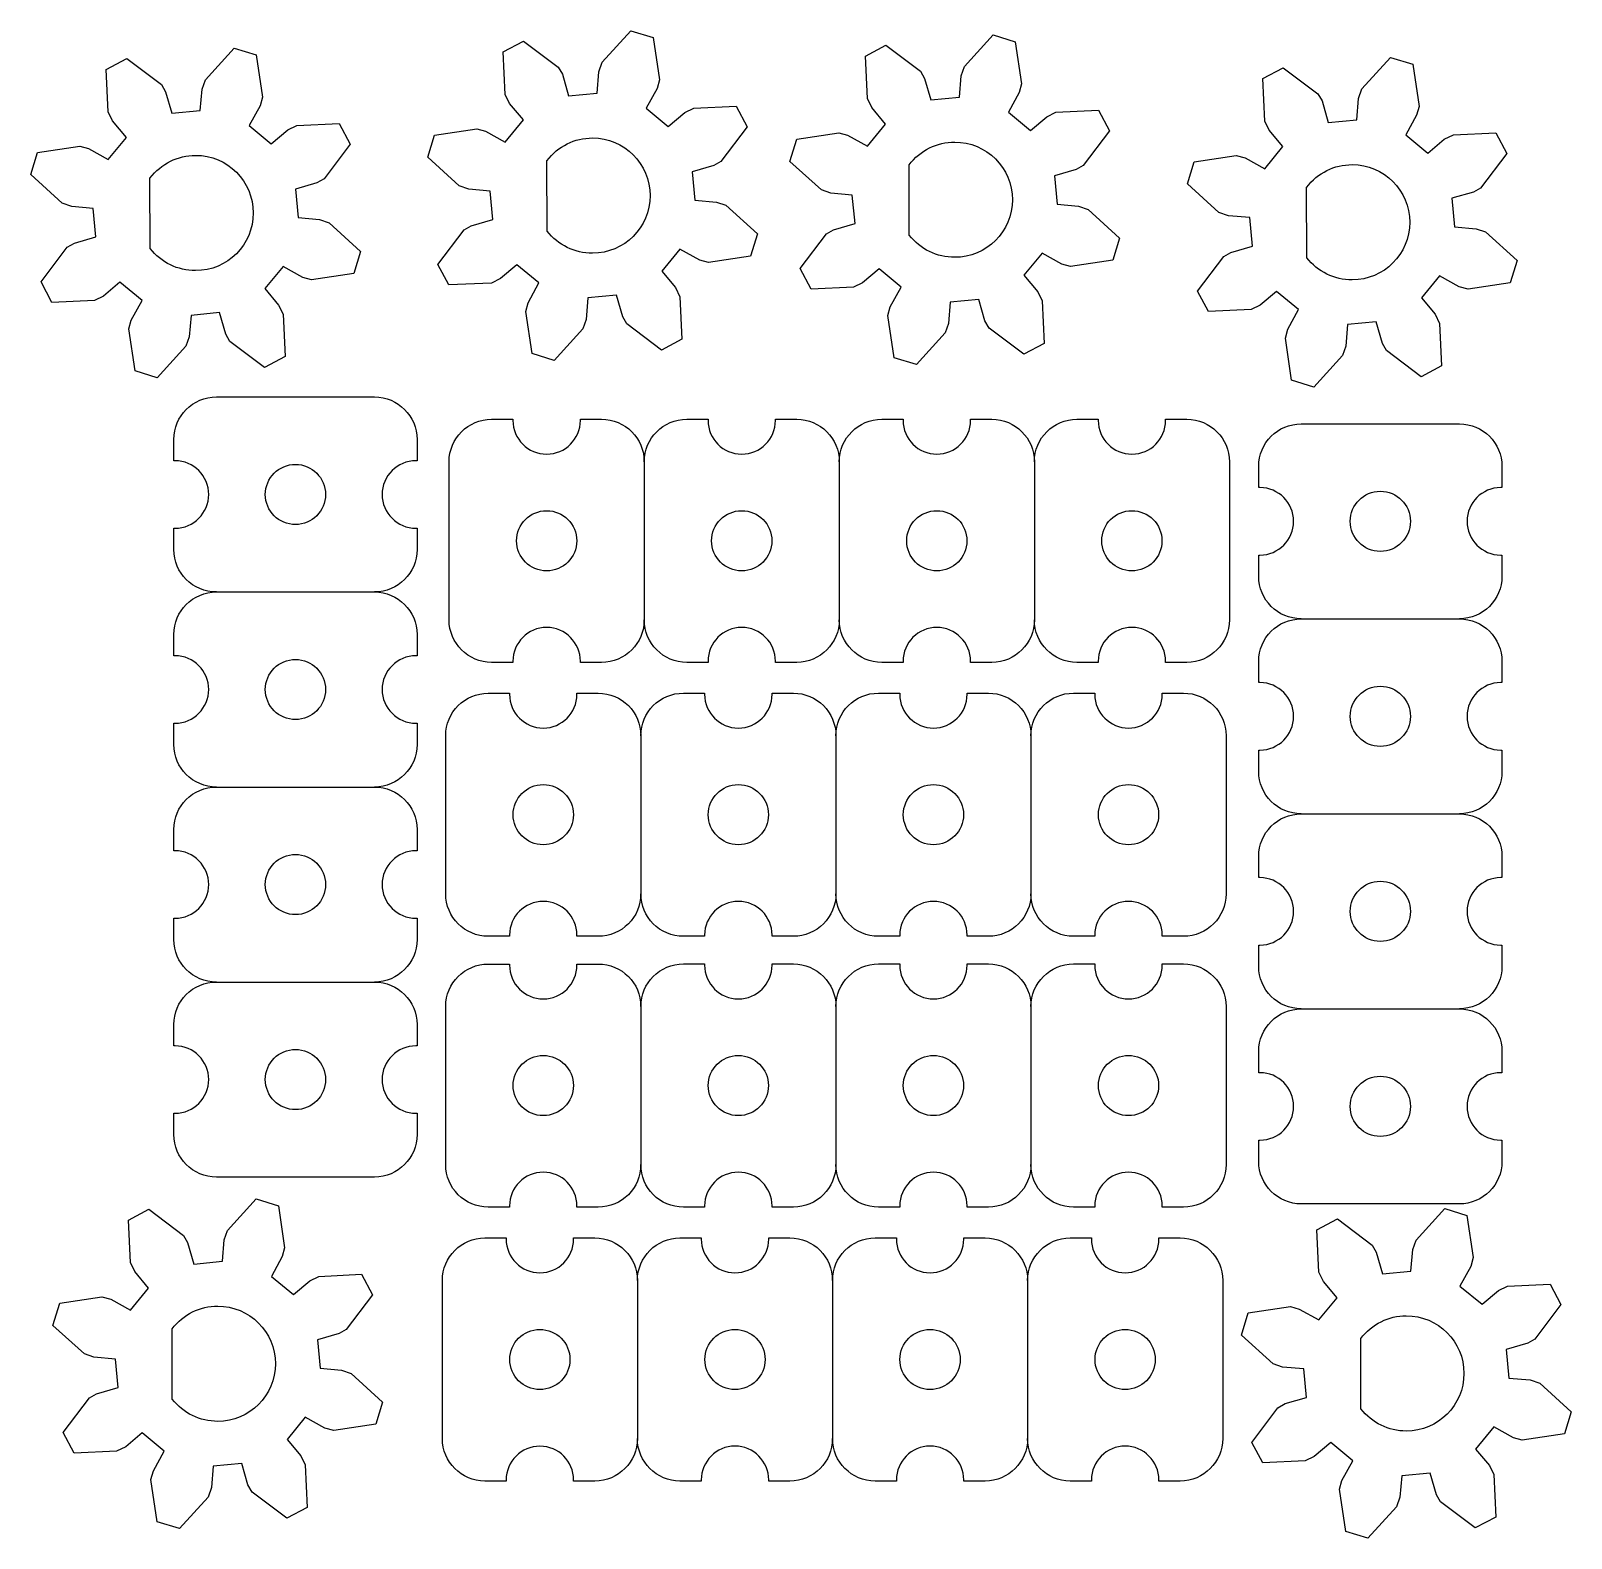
# Model space of a CAD drawing. Header units: millimetres. Extents: x 0.6 to 51.7, y 1 to 51.1.
import ezdxf

# ---------------------------------------------------------------- set-up
doc = ezdxf.new("R2010")
doc.units = ezdxf.units.MM
doc.layers.add('Layer_1', color=7, linetype='CONTINUOUS', true_color=0xffffff)

msp = doc.modelspace()

# ---------------------------------------------------------------- linework, layer by layer
at = {"layer": 'Layer_1', "color": 1, "true_color": 0xff0000}
for points in [[(17.969, 40.136), (17.232, 40.362), (17.024, 41.762), (17.103, 42.053), (17.464, 42.708), (16.73, 43.313), (16.184, 42.853), (15.883, 42.707), (14.47, 42.641), (14.109, 43.322), (14.978, 44.474), (15.215, 44.609), (15.932, 44.817), (15.841, 45.763), (15.13, 45.825), (14.814, 45.935), (13.768, 46.886), (13.994, 47.623), (15.394, 47.831), (15.685, 47.752), (16.34, 47.391), (16.944, 48.125), (16.486, 48.671), (16.34, 48.972), (16.273, 50.384), (16.954, 50.746), (18.106, 49.877), (18.241, 49.641), (18.449, 48.924), (19.395, 49.014), (19.457, 49.724), (19.567, 50.041), (20.518, 51.087), (21.255, 50.861), (21.463, 49.461), (21.384, 49.17), (21.024, 48.515), (21.757, 47.91), (22.303, 48.37), (22.604, 48.515), (24.017, 48.582), (24.378, 47.901), (23.509, 46.749), (23.273, 46.614), (22.555, 46.406), (22.646, 45.46), (23.357, 45.398), (23.673, 45.288), (24.718, 44.337), (24.493, 43.6), (23.092, 43.392), (22.802, 43.471), (22.147, 43.831), (21.542, 43.098), (22.001, 42.553), (22.147, 42.251), (22.214, 40.839), (21.533, 40.477), (20.38, 41.346), (20.245, 41.582), (20.038, 42.3), (19.091, 42.209), (19.03, 41.499), (18.92, 41.182), (17.969, 40.136), (17.969, 40.136)], [(30, 40), (29.263, 40.226), (29.055, 41.626), (29.134, 41.917), (29.495, 42.572), (28.762, 43.176), (28.215, 42.717), (27.915, 42.571), (26.502, 42.505), (26.14, 43.185), (27.01, 44.337), (27.246, 44.473), (27.963, 44.68), (27.872, 45.627), (27.161, 45.688), (26.846, 45.798), (25.8, 46.749), (26.025, 47.487), (27.426, 47.695), (27.717, 47.615), (28.371, 47.255), (28.976, 47.989), (28.517, 48.534), (28.371, 48.836), (28.304, 50.248), (28.986, 50.609), (30.138, 49.741), (30.272, 49.505), (30.481, 48.788), (31.427, 48.878), (31.488, 49.588), (31.598, 49.905), (32.55, 50.951), (33.286, 50.725), (33.494, 49.324), (33.415, 49.033), (33.055, 48.379), (33.789, 47.774), (34.334, 48.233), (34.635, 48.379), (36.048, 48.445), (36.409, 47.764), (35.54, 46.613), (35.305, 46.478), (34.587, 46.27), (34.677, 45.323), (35.388, 45.262), (35.704, 45.152), (36.75, 44.2), (36.524, 43.463), (35.124, 43.256), (34.833, 43.335), (34.179, 43.695), (33.574, 42.962), (34.032, 42.416), (34.178, 42.115), (34.245, 40.702), (33.564, 40.341), (32.412, 41.21), (32.277, 41.446), (32.07, 42.164), (31.123, 42.073), (31.062, 41.362), (30.951, 41.046), (30, 40), (30, 40)], [(4.784, 39.558), (4.048, 39.784), (3.839, 41.184), (3.919, 41.475), (4.279, 42.13), (3.546, 42.734), (3, 42.275), (2.699, 42.129), (1.286, 42.063), (0.925, 42.743), (1.794, 43.895), (2.03, 44.031), (2.748, 44.238), (2.657, 45.185), (1.946, 45.246), (1.63, 45.356), (0.584, 46.307), (0.81, 47.045), (2.21, 47.253), (2.501, 47.173), (3.156, 46.813), (3.76, 47.547), (3.302, 48.092), (3.156, 48.394), (3.089, 49.806), (3.77, 50.167), (4.922, 49.299), (5.057, 49.063), (5.265, 48.346), (6.211, 48.436), (6.273, 49.146), (6.383, 49.463), (7.334, 50.509), (8.071, 50.283), (8.279, 48.882), (8.2, 48.591), (7.839, 47.937), (8.573, 47.332), (9.119, 47.791), (9.42, 47.937), (10.832, 48.003), (11.194, 47.322), (10.324, 46.171), (10.089, 46.036), (9.371, 45.828), (9.462, 44.881), (10.173, 44.82), (10.489, 44.71), (11.534, 43.758), (11.309, 43.021), (9.908, 42.814), (9.618, 42.893), (8.963, 43.253), (8.358, 42.52), (8.817, 41.974), (8.963, 41.673), (9.03, 40.26), (8.349, 39.899), (7.196, 40.768), (7.061, 41.004), (6.854, 41.722), (5.907, 41.631), (5.846, 40.92), (5.736, 40.604), (4.784, 39.558), (4.784, 39.558)], [(43.2, 39.251), (42.464, 39.476), (42.255, 40.877), (42.335, 41.168), (42.695, 41.822), (41.962, 42.427), (41.416, 41.968), (41.115, 41.822), (39.702, 41.755), (39.341, 42.436), (40.21, 43.588), (40.446, 43.723), (41.164, 43.931), (41.073, 44.878), (40.362, 44.939), (40.046, 45.049), (39, 46), (39.225, 46.737), (40.626, 46.945), (40.917, 46.866), (41.572, 46.505), (42.176, 47.239), (41.718, 47.785), (41.572, 48.086), (41.505, 49.498), (42.186, 49.86), (43.338, 48.991), (43.473, 48.756), (43.681, 48.038), (44.627, 48.128), (44.688, 48.839), (44.799, 49.155), (45.75, 50.201), (46.487, 49.975), (46.695, 48.575), (46.615, 48.284), (46.255, 47.63), (46.989, 47.025), (47.535, 47.484), (47.836, 47.63), (49.248, 47.696), (49.61, 47.015), (48.74, 45.863), (48.505, 45.728), (47.787, 45.521), (47.878, 44.574), (48.589, 44.512), (48.905, 44.403), (49.95, 43.451), (49.725, 42.714), (48.324, 42.506), (48.034, 42.585), (47.379, 42.946), (46.774, 42.213), (47.233, 41.667), (47.379, 41.365), (47.446, 39.953), (46.765, 39.592), (45.612, 40.46), (45.477, 40.696), (45.27, 41.414), (44.323, 41.324), (44.262, 40.613), (44.152, 40.297), (43.2, 39.251), (43.2, 39.251)], [(17.734, 44.432), (17.727, 46.768)], [(29.765, 44.296), (29.759, 46.632)], [(4.55, 43.854), (4.543, 46.19)], [(42.966, 43.547), (42.959, 45.883)], [(19.242, 43.696), (19.242, 43.696)], [(31.273, 43.56), (31.273, 43.56)], [(6.058, 43.118), (6.058, 43.118)], [(44.474, 42.811), (44.474, 42.811)], [(6.747, 38.92), (12, 38.92)], [(15.891, 38.181), (16.597, 38.181), (16.597, 38.141)], [(18.838, 38.141), (18.838, 38.181), (19.544, 38.181)], [(22.371, 38.181), (23.078, 38.181), (23.078, 38.141)], [(25.318, 38.141), (25.318, 38.181), (26.025, 38.181)], [(28.851, 38.181), (29.558, 38.181), (29.558, 38.141)], [(31.798, 38.141), (31.798, 38.181), (32.505, 38.181)], [(35.332, 38.181), (36.038, 38.181), (36.038, 38.141)], [(38.279, 38.141), (38.279, 38.181), (38.985, 38.181)], [(42.784, 38.028), (48.036, 38.028)], [(5.374, 36.8), (5.334, 36.8), (5.334, 37.507)], [(13.413, 37.507), (13.413, 36.8), (13.374, 36.8)], [(14.478, 31.515), (14.478, 36.768)], [(20.959, 36.768), (20.959, 31.515)], [(27.438, 36.768), (27.438, 31.515)], [(33.918, 36.768), (33.918, 31.515)], [(40.398, 36.768), (40.398, 31.515)], [(41.41, 35.909), (41.37, 35.909), (41.37, 36.615)], [(49.45, 36.615), (49.45, 35.909), (49.41, 35.909)], [(5.334, 33.853), (5.334, 34.56), (5.374, 34.56)], [(9.374, 34.68), (9.374, 34.68)], [(13.374, 34.56), (13.413, 34.56), (13.413, 33.853)], [(16.718, 34.141), (16.718, 34.141)], [(23.198, 34.141), (23.198, 34.141)], [(29.678, 34.141), (29.678, 34.141)], [(36.158, 34.141), (36.158, 34.141)], [(45.41, 33.789), (45.41, 33.789)], [(41.37, 32.962), (41.37, 33.668), (41.41, 33.668)], [(49.41, 33.668), (49.45, 33.668), (49.45, 32.962)], [(6.747, 32.44), (12, 32.44)], [(42.784, 31.549), (48.036, 31.549)], [(5.374, 30.32), (5.334, 30.32), (5.334, 31.027)], [(13.413, 31.027), (13.413, 30.32), (13.374, 30.32)], [(16.597, 30.141), (16.597, 30.101), (15.891, 30.101)], [(19.544, 30.101), (18.838, 30.101), (18.838, 30.141)], [(19.544, 30.101), (19.544, 30.101)], [(23.078, 30.142), (23.078, 30.102), (22.371, 30.102)], [(26.025, 30.102), (25.318, 30.102), (25.318, 30.142)], [(29.558, 30.142), (29.558, 30.102), (28.851, 30.102)], [(32.505, 30.102), (31.798, 30.102), (31.798, 30.142)], [(36.038, 30.142), (36.038, 30.102), (35.332, 30.102)], [(38.985, 30.102), (38.279, 30.102), (38.279, 30.142)], [(41.41, 29.428), (41.37, 29.428), (41.37, 30.135)], [(49.45, 30.135), (49.45, 29.428), (49.41, 29.428)], [(15.779, 29.079), (16.485, 29.079), (16.485, 29.04)], [(18.726, 29.04), (18.726, 29.079), (19.432, 29.079)], [(22.259, 29.08), (22.966, 29.08), (22.966, 29.04)], [(25.206, 29.04), (25.206, 29.08), (25.913, 29.08)], [(28.739, 29.08), (29.446, 29.08), (29.446, 29.04)], [(31.686, 29.04), (31.686, 29.08), (32.393, 29.08)], [(35.22, 29.08), (35.926, 29.08), (35.926, 29.04)], [(38.166, 29.04), (38.166, 29.08), (38.873, 29.08)], [(9.374, 28.2), (9.374, 28.2)], [(5.334, 27.373), (5.334, 28.08), (5.374, 28.08)], [(13.374, 28.08), (13.413, 28.08), (13.413, 27.373)], [(14.366, 22.414), (14.366, 27.666)], [(20.847, 27.666), (20.847, 22.414)], [(27.326, 27.666), (27.326, 22.414)], [(33.806, 27.666), (33.806, 22.414)], [(40.286, 27.666), (40.286, 22.414)], [(41.37, 26.481), (41.37, 27.188), (41.41, 27.188)], [(45.41, 27.308), (45.41, 27.308)], [(49.41, 27.188), (49.45, 27.188), (49.45, 26.481)], [(6.747, 25.96), (12, 25.96)], [(16.606, 25.04), (16.606, 25.04)], [(23.086, 25.04), (23.086, 25.04)], [(29.566, 25.04), (29.566, 25.04)], [(36.046, 25.04), (36.046, 25.04)], [(42.784, 25.068), (48.036, 25.068)], [(5.374, 23.84), (5.334, 23.84), (5.334, 24.547)], [(13.413, 24.547), (13.413, 23.84), (13.374, 23.84)], [(41.41, 22.948), (41.37, 22.948), (41.37, 23.655)], [(49.45, 23.655), (49.45, 22.948), (49.41, 22.948)], [(5.334, 20.893), (5.334, 21.6), (5.374, 21.6)], [(9.374, 21.72), (9.374, 21.72)], [(13.374, 21.6), (13.413, 21.6), (13.413, 20.893)], [(16.485, 21.04), (16.485, 21), (15.779, 21)], [(19.432, 21), (18.726, 21), (18.726, 21.04)], [(19.432, 21), (19.432, 21)], [(22.966, 21.04), (22.966, 21), (22.259, 21)], [(25.913, 21), (25.206, 21), (25.206, 21.04)], [(29.446, 21.04), (29.446, 21), (28.739, 21)], [(32.393, 21), (31.686, 21), (31.686, 21.04)], [(35.926, 21.04), (35.926, 21), (35.22, 21)], [(38.873, 21), (38.166, 21), (38.166, 21.04)], [(41.37, 20.001), (41.37, 20.708), (41.41, 20.708)], [(45.41, 20.828), (45.41, 20.828)], [(49.41, 20.708), (49.45, 20.708), (49.45, 20.001)], [(15.779, 20.079), (16.485, 20.079), (16.485, 20.04)], [(18.726, 20.04), (18.726, 20.079), (19.432, 20.079)], [(22.259, 20.08), (22.966, 20.08), (22.966, 20.04)], [(25.206, 20.04), (25.206, 20.08), (25.913, 20.08)], [(28.739, 20.08), (29.446, 20.08), (29.446, 20.04)], [(31.686, 20.04), (31.686, 20.08), (32.393, 20.08)], [(35.22, 20.08), (35.926, 20.08), (35.926, 20.04)], [(38.166, 20.04), (38.166, 20.08), (38.873, 20.08)], [(6.748, 19.48), (12, 19.48)], [(14.366, 13.414), (14.366, 18.666)], [(20.847, 18.666), (20.847, 13.414)], [(27.326, 18.666), (27.326, 13.414)], [(33.806, 18.666), (33.806, 13.414)], [(40.286, 18.666), (40.286, 13.414)], [(42.784, 18.589), (48.037, 18.589)], [(5.374, 17.36), (5.334, 17.36), (5.334, 18.066)], [(13.414, 18.066), (13.414, 17.36), (13.374, 17.36)], [(13.414, 18.066), (13.414, 18.066)], [(41.411, 16.468), (41.371, 16.468), (41.371, 17.174)], [(49.45, 17.174), (49.45, 16.468), (49.41, 16.468)], [(49.45, 17.174), (49.45, 17.174)], [(16.606, 16.04), (16.606, 16.04)], [(23.086, 16.04), (23.086, 16.04)], [(29.566, 16.04), (29.566, 16.04)], [(36.046, 16.04), (36.046, 16.04)], [(5.334, 14.413), (5.334, 15.119), (5.374, 15.119)], [(9.374, 15.24), (9.374, 15.24)], [(13.374, 15.119), (13.414, 15.119), (13.414, 14.413)], [(45.41, 14.348), (45.41, 14.348)], [(41.371, 13.521), (41.371, 14.227), (41.411, 14.227)], [(49.41, 14.227), (49.45, 14.227), (49.45, 13.521)], [(12, 13), (6.748, 13)], [(5.52, 1.323), (4.783, 1.548), (4.575, 2.949), (4.654, 3.239), (5.015, 3.894), (4.282, 4.499), (3.735, 4.04), (3.435, 3.894), (2.021, 3.827), (1.66, 4.508), (2.529, 5.66), (2.766, 5.795), (3.483, 6.003), (3.392, 6.95), (2.681, 7.011), (2.366, 7.121), (1.32, 8.072), (1.545, 8.809), (2.946, 9.017), (3.237, 8.938), (3.891, 8.577), (4.496, 9.311), (4.037, 9.857), (3.891, 10.158), (3.824, 11.57), (4.506, 11.932), (5.658, 11.063), (5.792, 10.828), (6, 10.11), (6.947, 10.2), (7.008, 10.911), (7.118, 11.227), (8.069, 12.273), (8.806, 12.047), (9.014, 10.647), (8.935, 10.356), (8.575, 9.701), (9.308, 9.097), (9.854, 9.556), (10.155, 9.701), (11.568, 9.768), (11.929, 9.087), (11.06, 7.935), (10.825, 7.8), (10.107, 7.592), (10.197, 6.646), (10.908, 6.584), (11.224, 6.475), (12.27, 5.523), (12.044, 4.786), (10.644, 4.578), (10.353, 4.657), (9.699, 5.018), (9.094, 4.285), (9.552, 3.739), (9.698, 3.437), (9.765, 2.025), (9.084, 1.664), (7.932, 2.532), (7.797, 2.768), (7.589, 3.486), (6.643, 3.396), (6.582, 2.685), (6.471, 2.369), (5.52, 1.323), (5.52, 1.323)], [(16.485, 12.04), (16.485, 12), (15.779, 12)], [(19.432, 12), (18.726, 12), (18.726, 12.04)], [(19.432, 12), (19.432, 12)], [(22.966, 12.04), (22.966, 12), (22.259, 12)], [(25.913, 12), (25.206, 12), (25.206, 12.04)], [(29.446, 12.04), (29.446, 12), (28.739, 12)], [(32.393, 12), (31.686, 12), (31.686, 12.04)], [(35.926, 12.04), (35.926, 12), (35.22, 12)], [(38.873, 12), (38.166, 12), (38.166, 12.04)], [(45, 1), (44.263, 1.226), (44.055, 2.626), (44.134, 2.917), (44.495, 3.572), (43.762, 4.176), (43.215, 3.717), (42.915, 3.571), (41.502, 3.505), (41.14, 4.185), (42.01, 5.337), (42.246, 5.473), (42.963, 5.68), (42.872, 6.627), (42.161, 6.688), (41.846, 6.798), (40.8, 7.749), (41.025, 8.487), (42.426, 8.695), (42.717, 8.615), (43.371, 8.255), (43.976, 8.989), (43.517, 9.534), (43.371, 9.836), (43.304, 11.248), (43.986, 11.609), (45.138, 10.741), (45.272, 10.505), (45.481, 9.788), (46.427, 9.878), (46.488, 10.588), (46.598, 10.905), (47.55, 11.951), (48.286, 11.725), (48.494, 10.324), (48.415, 10.033), (48.055, 9.379), (48.789, 8.774), (49.334, 9.233), (49.635, 9.379), (51.048, 9.445), (51.409, 8.764), (50.54, 7.613), (50.305, 7.478), (49.587, 7.27), (49.677, 6.323), (50.388, 6.262), (50.704, 6.152), (51.75, 5.2), (51.524, 4.463), (50.124, 4.256), (49.833, 4.335), (49.179, 4.695), (48.574, 3.962), (49.032, 3.416), (49.178, 3.115), (49.245, 1.702), (48.564, 1.341), (47.412, 2.21), (47.277, 2.446), (47.07, 3.164), (46.123, 3.073), (46.062, 2.362), (45.951, 2.046), (45, 1), (45, 1)], [(48.037, 12.108), (42.784, 12.108)], [(15.667, 10.978), (16.373, 10.978), (16.373, 10.938)], [(18.614, 10.938), (18.614, 10.978), (19.32, 10.978)], [(22.147, 10.978), (22.854, 10.978), (22.854, 10.938)], [(25.094, 10.938), (25.094, 10.978), (25.801, 10.978)], [(28.627, 10.978), (29.334, 10.978), (29.334, 10.938)], [(31.574, 10.938), (31.574, 10.978), (32.281, 10.978)], [(35.107, 10.978), (35.814, 10.978), (35.814, 10.938)], [(38.054, 10.938), (38.054, 10.978), (38.761, 10.978)], [(14.254, 4.312), (14.254, 9.565)], [(20.734, 9.565), (20.734, 4.312)], [(27.214, 9.565), (27.214, 4.312)], [(33.694, 9.565), (33.694, 4.312)], [(40.174, 9.565), (40.174, 4.312)], [(5.285, 5.619), (5.279, 7.955)], [(44.765, 5.296), (44.759, 7.632)], [(16.494, 6.939), (16.494, 6.939)], [(22.974, 6.939), (22.974, 6.939)], [(29.454, 6.939), (29.454, 6.939)], [(35.934, 6.939), (35.934, 6.939)], [(6.793, 4.883), (6.793, 4.883)], [(46.273, 4.56), (46.273, 4.56)], [(16.373, 2.938), (16.373, 2.899), (15.667, 2.899)], [(19.32, 2.899), (18.614, 2.899), (18.614, 2.938)], [(19.32, 2.899), (19.32, 2.899)], [(22.854, 2.939), (22.854, 2.899), (22.147, 2.899)], [(25.801, 2.899), (25.094, 2.899), (25.094, 2.939)], [(29.334, 2.939), (29.334, 2.899), (28.627, 2.899)], [(32.281, 2.899), (31.574, 2.899), (31.574, 2.939)], [(35.814, 2.939), (35.814, 2.899), (35.107, 2.899)], [(38.761, 2.899), (38.054, 2.899), (38.054, 2.939)]]:
    msp.add_lwpolyline(points, dxfattribs=at)
for points in [[(17.727, 46.768), (18.101, 47.258), (18.65, 47.526), (19.242, 47.526)], [(19.242, 47.526), (20.297, 47.526), (21.157, 46.667), (21.157, 45.611)], [(29.759, 46.632), (30.132, 47.121), (30.682, 47.39), (31.273, 47.39)], [(31.273, 47.39), (32.329, 47.39), (33.188, 46.531), (33.188, 45.475)], [(4.543, 46.19), (4.917, 46.679), (5.466, 46.948), (6.058, 46.948)], [(6.058, 46.948), (7.113, 46.948), (7.973, 46.089), (7.973, 45.033)], [(42.959, 45.883), (43.333, 46.372), (43.882, 46.64), (44.474, 46.64)], [(44.474, 46.64), (45.529, 46.64), (46.389, 45.781), (46.389, 44.725)], [(21.157, 45.611), (21.157, 44.555), (20.297, 43.696), (19.242, 43.696)], [(7.973, 45.033), (7.973, 43.977), (7.113, 43.118), (6.058, 43.118)], [(33.188, 45.475), (33.188, 44.419), (32.329, 43.56), (31.273, 43.56)], [(46.389, 44.725), (46.389, 43.67), (45.529, 42.811), (44.474, 42.811)], [(19.242, 43.696), (18.65, 43.696), (18.101, 43.965), (17.734, 44.432)], [(31.273, 43.56), (30.682, 43.56), (30.132, 43.828), (29.765, 44.296)], [(6.058, 43.118), (5.466, 43.118), (4.917, 43.386), (4.55, 43.854)], [(44.474, 42.811), (43.882, 42.811), (43.333, 43.079), (42.966, 43.547)], [(5.334, 37.507), (5.334, 38.286), (5.968, 38.92), (6.747, 38.92)], [(12, 38.92), (12.779, 38.92), (13.413, 38.286), (13.413, 37.507)], [(14.478, 36.768), (14.478, 37.547), (15.112, 38.181), (15.891, 38.181)], [(16.597, 38.141), (16.597, 37.524), (17.101, 37.021), (17.718, 37.021)], [(17.718, 37.021), (18.336, 37.021), (18.838, 37.524), (18.838, 38.141)], [(19.544, 38.181), (20.324, 38.181), (20.959, 37.547), (20.959, 36.768)], [(20.959, 36.768), (20.959, 37.547), (21.592, 38.181), (22.371, 38.181)], [(23.078, 38.141), (23.078, 37.524), (23.581, 37.022), (24.198, 37.022)], [(24.198, 37.022), (24.816, 37.022), (25.318, 37.524), (25.318, 38.141)], [(26.025, 38.181), (26.804, 38.181), (27.438, 37.547), (27.438, 36.768)], [(27.438, 36.768), (27.438, 37.547), (28.073, 38.181), (28.851, 38.181)], [(29.558, 38.141), (29.558, 37.524), (30.061, 37.022), (30.679, 37.022)], [(30.679, 37.022), (31.296, 37.022), (31.798, 37.524), (31.798, 38.141)], [(32.505, 38.181), (33.284, 38.181), (33.918, 37.547), (33.918, 36.768)], [(33.918, 36.768), (33.918, 37.547), (34.553, 38.181), (35.332, 38.181)], [(36.038, 38.141), (36.038, 37.524), (36.54, 37.022), (37.159, 37.022)], [(37.159, 37.022), (37.776, 37.022), (38.279, 37.524), (38.279, 38.141)], [(38.985, 38.181), (39.764, 38.181), (40.398, 37.547), (40.398, 36.768)], [(41.37, 36.615), (41.37, 37.394), (42.004, 38.028), (42.784, 38.028)], [(48.036, 38.028), (48.815, 38.028), (49.45, 37.394), (49.45, 36.615)], [(6.494, 35.681), (6.494, 36.298), (5.991, 36.8), (5.374, 36.8)], [(8.374, 35.68), (8.374, 36.232), (8.822, 36.68), (9.374, 36.68)], [(9.374, 36.68), (9.926, 36.68), (10.374, 36.232), (10.374, 35.68)], [(13.374, 36.8), (12.756, 36.8), (12.253, 36.298), (12.253, 35.681)], [(42.53, 34.789), (42.53, 35.406), (42.028, 35.909), (41.41, 35.909)], [(49.41, 35.909), (48.792, 35.909), (48.29, 35.406), (48.29, 34.789)], [(5.374, 34.56), (5.991, 34.56), (6.494, 35.062), (6.494, 35.681)], [(9.374, 34.68), (8.822, 34.68), (8.374, 35.128), (8.374, 35.68)], [(10.374, 35.68), (10.374, 35.128), (9.926, 34.68), (9.374, 34.68)], [(12.253, 35.681), (12.253, 35.062), (12.756, 34.56), (13.374, 34.56)], [(44.41, 34.788), (44.41, 35.34), (44.858, 35.788), (45.41, 35.788)], [(45.41, 35.788), (45.963, 35.788), (46.41, 35.34), (46.41, 34.788)], [(16.718, 34.141), (16.718, 34.694), (17.166, 35.141), (17.718, 35.141)], [(17.718, 35.141), (18.27, 35.141), (18.718, 34.694), (18.718, 34.141)], [(23.198, 34.141), (23.198, 34.694), (23.646, 35.141), (24.198, 35.141)], [(24.198, 35.141), (24.75, 35.141), (25.198, 34.694), (25.198, 34.141)], [(29.678, 34.141), (29.678, 34.694), (30.125, 35.141), (30.678, 35.141)], [(30.678, 35.141), (31.23, 35.141), (31.678, 34.694), (31.678, 34.141)], [(36.158, 34.141), (36.158, 34.694), (36.606, 35.141), (37.158, 35.141)], [(37.158, 35.141), (37.71, 35.141), (38.158, 34.694), (38.158, 34.141)], [(41.41, 33.668), (42.028, 33.668), (42.53, 34.17), (42.53, 34.789)], [(45.41, 33.789), (44.858, 33.789), (44.41, 34.236), (44.41, 34.788)], [(46.41, 34.788), (46.41, 34.236), (45.963, 33.789), (45.41, 33.789)], [(48.29, 34.789), (48.29, 34.171), (48.792, 33.668), (49.41, 33.668)], [(6.747, 32.44), (5.968, 32.44), (5.334, 33.074), (5.334, 33.853)], [(13.413, 33.853), (13.413, 33.074), (12.779, 32.44), (12, 32.44)], [(17.718, 33.141), (17.166, 33.141), (16.718, 33.589), (16.718, 34.141)], [(18.718, 34.141), (18.718, 33.589), (18.27, 33.141), (17.718, 33.141)], [(24.198, 33.141), (23.646, 33.141), (23.198, 33.589), (23.198, 34.141)], [(25.198, 34.141), (25.198, 33.589), (24.75, 33.141), (24.198, 33.141)], [(30.678, 33.141), (30.125, 33.141), (29.678, 33.589), (29.678, 34.141)], [(31.678, 34.141), (31.678, 33.589), (31.23, 33.141), (30.678, 33.141)], [(37.158, 33.141), (36.606, 33.141), (36.158, 33.589), (36.158, 34.141)], [(38.158, 34.141), (38.158, 33.589), (37.71, 33.141), (37.158, 33.141)], [(42.784, 31.548), (42.004, 31.548), (41.37, 32.183), (41.37, 32.962)], [(49.45, 32.962), (49.45, 32.183), (48.815, 31.548), (48.036, 31.548)], [(5.334, 31.027), (5.334, 31.806), (5.968, 32.44), (6.747, 32.44)], [(12, 32.44), (12.779, 32.44), (13.413, 31.806), (13.413, 31.027)], [(15.891, 30.101), (15.112, 30.101), (14.478, 30.736), (14.478, 31.515)], [(17.718, 31.261), (17.101, 31.261), (16.597, 30.759), (16.597, 30.141)], [(18.838, 30.141), (18.838, 30.759), (18.336, 31.261), (17.718, 31.261)], [(20.959, 31.515), (20.959, 30.736), (20.324, 30.101), (19.544, 30.101)], [(22.371, 30.102), (21.592, 30.102), (20.959, 30.736), (20.959, 31.515)], [(24.198, 31.262), (23.581, 31.262), (23.078, 30.76), (23.078, 30.142)], [(25.318, 30.142), (25.318, 30.759), (24.816, 31.262), (24.198, 31.262)], [(27.438, 31.515), (27.438, 30.736), (26.804, 30.102), (26.025, 30.102)], [(28.851, 30.102), (28.073, 30.102), (27.438, 30.736), (27.438, 31.515)], [(30.679, 31.262), (30.061, 31.262), (29.558, 30.76), (29.558, 30.142)], [(31.798, 30.142), (31.798, 30.759), (31.296, 31.262), (30.679, 31.262)], [(33.918, 31.515), (33.918, 30.736), (33.284, 30.102), (32.505, 30.102)], [(35.332, 30.102), (34.553, 30.102), (33.918, 30.736), (33.918, 31.515)], [(37.159, 31.262), (36.541, 31.262), (36.038, 30.76), (36.038, 30.142)], [(38.279, 30.142), (38.279, 30.759), (37.776, 31.262), (37.159, 31.262)], [(40.398, 31.515), (40.398, 30.736), (39.764, 30.102), (38.985, 30.102)], [(41.37, 30.135), (41.37, 30.914), (42.004, 31.549), (42.784, 31.549)], [(48.036, 31.549), (48.815, 31.549), (49.45, 30.914), (49.45, 30.135)], [(6.494, 29.2), (6.494, 29.818), (5.991, 30.32), (5.374, 30.32)], [(8.374, 29.2), (8.374, 29.752), (8.822, 30.199), (9.374, 30.199)], [(9.374, 30.199), (9.926, 30.199), (10.374, 29.752), (10.374, 29.2)], [(13.374, 30.32), (12.756, 30.32), (12.253, 29.818), (12.253, 29.2)], [(5.374, 28.08), (5.991, 28.08), (6.494, 28.583), (6.494, 29.2)], [(9.374, 28.2), (8.822, 28.2), (8.374, 28.647), (8.374, 29.2)], [(10.374, 29.2), (10.374, 28.647), (9.926, 28.2), (9.374, 28.2)], [(12.253, 29.2), (12.253, 28.583), (12.756, 28.08), (13.374, 28.08)], [(42.53, 28.309), (42.53, 28.926), (42.028, 29.428), (41.41, 29.428)], [(44.41, 28.308), (44.41, 28.86), (44.858, 29.308), (45.41, 29.308)], [(45.41, 29.308), (45.963, 29.308), (46.41, 28.86), (46.41, 28.308)], [(49.41, 29.428), (48.792, 29.428), (48.29, 28.926), (48.29, 28.309)], [(14.366, 27.666), (14.366, 28.446), (15, 29.079), (15.779, 29.079)], [(16.485, 29.04), (16.485, 28.422), (16.989, 27.92), (17.606, 27.92)], [(17.606, 27.92), (18.224, 27.92), (18.726, 28.422), (18.726, 29.04)], [(19.432, 29.079), (20.212, 29.079), (20.847, 28.446), (20.847, 27.666)], [(20.847, 27.666), (20.847, 28.446), (21.48, 29.08), (22.259, 29.08)], [(22.966, 29.04), (22.966, 28.422), (23.469, 27.92), (24.086, 27.92)], [(24.086, 27.92), (24.704, 27.92), (25.206, 28.422), (25.206, 29.04)], [(25.913, 29.08), (26.692, 29.08), (27.326, 28.446), (27.326, 27.666)], [(27.326, 27.666), (27.326, 28.446), (27.96, 29.08), (28.739, 29.08)], [(29.446, 29.04), (29.446, 28.422), (29.949, 27.92), (30.567, 27.92)], [(30.567, 27.92), (31.184, 27.92), (31.686, 28.422), (31.686, 29.04)], [(32.393, 29.08), (33.172, 29.08), (33.806, 28.446), (33.806, 27.666)], [(33.806, 27.666), (33.806, 28.446), (34.441, 29.08), (35.22, 29.08)], [(35.926, 29.04), (35.926, 28.422), (36.428, 27.92), (37.047, 27.92)], [(37.047, 27.92), (37.664, 27.92), (38.166, 28.422), (38.166, 29.04)], [(38.873, 29.08), (39.652, 29.08), (40.286, 28.446), (40.286, 27.666)], [(41.41, 27.188), (42.028, 27.188), (42.53, 27.691), (42.53, 28.309)], [(45.41, 27.308), (44.858, 27.308), (44.41, 27.755), (44.41, 28.308)], [(46.41, 28.308), (46.41, 27.755), (45.963, 27.308), (45.41, 27.308)], [(48.29, 28.309), (48.29, 27.691), (48.792, 27.188), (49.41, 27.188)], [(6.747, 25.96), (5.968, 25.96), (5.334, 26.594), (5.334, 27.373)], [(13.413, 27.373), (13.413, 26.594), (12.779, 25.96), (12, 25.96)], [(42.784, 25.068), (42.004, 25.068), (41.37, 25.703), (41.37, 26.481)], [(49.45, 26.481), (49.45, 25.703), (48.815, 25.068), (48.036, 25.068)], [(5.334, 24.547), (5.334, 25.326), (5.968, 25.96), (6.747, 25.96)], [(12, 25.96), (12.779, 25.96), (13.413, 25.326), (13.413, 24.547)], [(16.606, 25.04), (16.606, 25.592), (17.053, 26.04), (17.606, 26.04)], [(17.606, 26.04), (18.158, 26.04), (18.606, 25.592), (18.606, 25.04)], [(23.086, 25.04), (23.086, 25.592), (23.534, 26.04), (24.086, 26.04)], [(24.086, 26.04), (24.638, 26.04), (25.086, 25.592), (25.086, 25.04)], [(29.566, 25.04), (29.566, 25.592), (30.013, 26.04), (30.566, 26.04)], [(30.566, 26.04), (31.118, 26.04), (31.566, 25.592), (31.566, 25.04)], [(36.046, 25.04), (36.046, 25.592), (36.494, 26.04), (37.046, 26.04)], [(37.046, 26.04), (37.598, 26.04), (38.046, 25.592), (38.046, 25.04)], [(17.606, 24.04), (17.053, 24.04), (16.606, 24.488), (16.606, 25.04)], [(18.606, 25.04), (18.606, 24.488), (18.158, 24.04), (17.606, 24.04)], [(24.086, 24.04), (23.534, 24.04), (23.086, 24.488), (23.086, 25.04)], [(25.086, 25.04), (25.086, 24.488), (24.638, 24.04), (24.086, 24.04)], [(30.566, 24.04), (30.013, 24.04), (29.566, 24.488), (29.566, 25.04)], [(31.566, 25.04), (31.566, 24.488), (31.118, 24.04), (30.566, 24.04)], [(37.046, 24.04), (36.494, 24.04), (36.046, 24.488), (36.046, 25.04)], [(38.046, 25.04), (38.046, 24.488), (37.598, 24.04), (37.046, 24.04)], [(41.37, 23.655), (41.37, 24.434), (42.004, 25.068), (42.784, 25.068)], [(48.036, 25.068), (48.815, 25.068), (49.45, 24.434), (49.45, 23.655)], [(6.494, 22.72), (6.494, 23.338), (5.991, 23.84), (5.374, 23.84)], [(8.374, 22.72), (8.374, 23.272), (8.822, 23.72), (9.374, 23.72)], [(9.374, 23.72), (9.926, 23.72), (10.374, 23.272), (10.374, 22.72)], [(13.374, 23.84), (12.756, 23.84), (12.253, 23.338), (12.253, 22.72)], [(5.374, 21.6), (5.991, 21.6), (6.494, 22.103), (6.494, 22.72)], [(9.374, 21.72), (8.822, 21.72), (8.374, 22.167), (8.374, 22.72)], [(10.374, 22.72), (10.374, 22.167), (9.926, 21.72), (9.374, 21.72)], [(12.253, 22.72), (12.253, 22.103), (12.756, 21.6), (13.374, 21.6)], [(42.53, 21.828), (42.53, 22.446), (42.028, 22.948), (41.41, 22.948)], [(44.41, 21.828), (44.41, 22.38), (44.858, 22.828), (45.41, 22.828)], [(45.41, 22.828), (45.963, 22.828), (46.41, 22.38), (46.41, 21.828)], [(49.41, 22.948), (48.792, 22.948), (48.29, 22.446), (48.29, 21.828)], [(15.779, 21), (15, 21), (14.366, 21.634), (14.366, 22.414)], [(17.606, 22.16), (16.989, 22.16), (16.485, 21.658), (16.485, 21.04)], [(18.726, 21.04), (18.726, 21.658), (18.224, 22.16), (17.606, 22.16)], [(20.847, 22.414), (20.847, 21.634), (20.212, 21), (19.432, 21)], [(22.259, 21), (21.48, 21), (20.847, 21.635), (20.847, 22.414)], [(24.086, 22.16), (23.469, 22.16), (22.966, 21.658), (22.966, 21.04)], [(25.206, 21.04), (25.206, 21.658), (24.704, 22.16), (24.086, 22.16)], [(27.326, 22.414), (27.326, 21.635), (26.692, 21), (25.913, 21)], [(28.739, 21), (27.96, 21), (27.326, 21.635), (27.326, 22.414)], [(30.567, 22.16), (29.949, 22.16), (29.446, 21.658), (29.446, 21.04)], [(31.686, 21.04), (31.686, 21.658), (31.184, 22.16), (30.567, 22.16)], [(33.806, 22.414), (33.806, 21.635), (33.172, 21), (32.393, 21)], [(35.22, 21), (34.441, 21), (33.806, 21.635), (33.806, 22.414)], [(37.047, 22.16), (36.429, 22.16), (35.926, 21.658), (35.926, 21.04)], [(38.166, 21.04), (38.166, 21.658), (37.664, 22.16), (37.047, 22.16)], [(40.286, 22.414), (40.286, 21.635), (39.652, 21), (38.873, 21)], [(41.41, 20.708), (42.028, 20.708), (42.53, 21.211), (42.53, 21.828)], [(45.41, 20.828), (44.858, 20.828), (44.41, 21.276), (44.41, 21.828)], [(46.41, 21.828), (46.41, 21.276), (45.963, 20.828), (45.41, 20.828)], [(48.29, 21.828), (48.29, 21.211), (48.792, 20.708), (49.41, 20.708)], [(6.747, 19.48), (5.968, 19.48), (5.334, 20.114), (5.334, 20.893)], [(13.413, 20.893), (13.413, 20.114), (12.779, 19.48), (12, 19.48)], [(14.366, 18.666), (14.366, 19.446), (15, 20.079), (15.779, 20.079)], [(16.485, 20.04), (16.485, 19.422), (16.989, 18.92), (17.606, 18.92)], [(17.606, 18.92), (18.224, 18.92), (18.726, 19.422), (18.726, 20.04)], [(19.432, 20.079), (20.212, 20.079), (20.847, 19.446), (20.847, 18.666)], [(20.847, 18.666), (20.847, 19.446), (21.48, 20.08), (22.259, 20.08)], [(22.966, 20.04), (22.966, 19.422), (23.469, 18.92), (24.086, 18.92)], [(24.086, 18.92), (24.704, 18.92), (25.206, 19.422), (25.206, 20.04)], [(25.913, 20.08), (26.692, 20.08), (27.326, 19.446), (27.326, 18.666)], [(27.326, 18.666), (27.326, 19.446), (27.96, 20.08), (28.739, 20.08)], [(29.446, 20.04), (29.446, 19.422), (29.949, 18.92), (30.567, 18.92)], [(30.567, 18.92), (31.184, 18.92), (31.686, 19.422), (31.686, 20.04)], [(32.393, 20.08), (33.172, 20.08), (33.806, 19.446), (33.806, 18.666)], [(33.806, 18.666), (33.806, 19.446), (34.441, 20.08), (35.22, 20.08)], [(35.926, 20.04), (35.926, 19.422), (36.428, 18.92), (37.047, 18.92)], [(37.047, 18.92), (37.664, 18.92), (38.166, 19.422), (38.166, 20.04)], [(38.873, 20.08), (39.652, 20.08), (40.286, 19.446), (40.286, 18.666)], [(42.784, 18.589), (42.004, 18.589), (41.37, 19.222), (41.37, 20.001)], [(49.45, 20.001), (49.45, 19.222), (48.815, 18.589), (48.036, 18.589)], [(5.334, 18.066), (5.334, 18.846), (5.968, 19.48), (6.748, 19.48)], [(12, 19.48), (12.779, 19.48), (13.414, 18.846), (13.414, 18.066)], [(41.371, 17.174), (41.371, 17.954), (42.005, 18.589), (42.784, 18.589)], [(48.037, 18.589), (48.816, 18.589), (49.45, 17.954), (49.45, 17.174)], [(6.494, 16.24), (6.494, 16.857), (5.991, 17.36), (5.374, 17.36)], [(8.374, 16.24), (8.374, 16.792), (8.822, 17.24), (9.374, 17.24)], [(9.374, 17.24), (9.926, 17.24), (10.374, 16.792), (10.374, 16.24)], [(13.374, 17.36), (12.756, 17.36), (12.254, 16.858), (12.254, 16.24)], [(16.606, 16.04), (16.606, 16.592), (17.053, 17.04), (17.606, 17.04)], [(17.606, 17.04), (18.158, 17.04), (18.606, 16.592), (18.606, 16.04)], [(23.086, 16.04), (23.086, 16.592), (23.534, 17.04), (24.086, 17.04)], [(24.086, 17.04), (24.638, 17.04), (25.086, 16.592), (25.086, 16.04)], [(29.566, 16.04), (29.566, 16.592), (30.013, 17.04), (30.566, 17.04)], [(30.566, 17.04), (31.118, 17.04), (31.566, 16.592), (31.566, 16.04)], [(36.046, 16.04), (36.046, 16.592), (36.494, 17.04), (37.046, 17.04)], [(37.046, 17.04), (37.598, 17.04), (38.046, 16.592), (38.046, 16.04)], [(42.53, 15.348), (42.53, 15.966), (42.028, 16.468), (41.411, 16.468)], [(49.41, 16.468), (48.793, 16.468), (48.29, 15.966), (48.29, 15.348)], [(5.374, 15.119), (5.991, 15.119), (6.494, 15.623), (6.494, 16.24)], [(9.374, 15.24), (8.822, 15.24), (8.374, 15.687), (8.374, 16.24)], [(10.374, 16.24), (10.374, 15.687), (9.926, 15.24), (9.374, 15.24)], [(12.254, 16.24), (12.254, 15.623), (12.756, 15.119), (13.374, 15.119)], [(17.606, 15.04), (17.053, 15.04), (16.606, 15.488), (16.606, 16.04)], [(18.606, 16.04), (18.606, 15.488), (18.158, 15.04), (17.606, 15.04)], [(24.086, 15.04), (23.534, 15.04), (23.086, 15.488), (23.086, 16.04)], [(25.086, 16.04), (25.086, 15.488), (24.638, 15.04), (24.086, 15.04)], [(30.566, 15.04), (30.013, 15.04), (29.566, 15.488), (29.566, 16.04)], [(31.566, 16.04), (31.566, 15.488), (31.118, 15.04), (30.566, 15.04)], [(37.046, 15.04), (36.494, 15.04), (36.046, 15.488), (36.046, 16.04)], [(38.046, 16.04), (38.046, 15.488), (37.598, 15.04), (37.046, 15.04)], [(44.41, 15.348), (44.41, 15.9), (44.858, 16.348), (45.41, 16.348)], [(45.41, 16.348), (45.963, 16.348), (46.41, 15.9), (46.41, 15.348)], [(41.411, 14.227), (42.028, 14.227), (42.53, 14.731), (42.53, 15.348)], [(45.41, 14.348), (44.858, 14.348), (44.41, 14.796), (44.41, 15.348)], [(46.41, 15.348), (46.41, 14.796), (45.963, 14.348), (45.41, 14.348)], [(48.29, 15.348), (48.29, 14.731), (48.792, 14.227), (49.41, 14.227)], [(6.748, 13), (5.968, 13), (5.334, 13.634), (5.334, 14.413)], [(13.414, 14.413), (13.414, 13.634), (12.779, 13), (12, 13)], [(15.779, 12), (15, 12), (14.366, 12.634), (14.366, 13.414)], [(20.847, 13.414), (20.847, 12.634), (20.212, 12), (19.432, 12)], [(22.259, 12), (21.48, 12), (20.847, 12.635), (20.847, 13.414)], [(27.326, 13.414), (27.326, 12.635), (26.692, 12), (25.913, 12)], [(28.739, 12), (27.96, 12), (27.326, 12.635), (27.326, 13.414)], [(33.806, 13.414), (33.806, 12.635), (33.172, 12), (32.393, 12)], [(35.22, 12), (34.441, 12), (33.806, 12.635), (33.806, 13.414)], [(40.286, 13.414), (40.286, 12.635), (39.652, 12), (38.873, 12)], [(42.784, 12.108), (42.005, 12.108), (41.371, 12.742), (41.371, 13.521)], [(49.45, 13.521), (49.45, 12.742), (48.816, 12.108), (48.037, 12.108)], [(17.606, 13.16), (16.989, 13.16), (16.485, 12.658), (16.485, 12.04)], [(18.726, 12.04), (18.726, 12.658), (18.224, 13.16), (17.606, 13.16)], [(24.086, 13.16), (23.469, 13.16), (22.966, 12.658), (22.966, 12.04)], [(25.206, 12.04), (25.206, 12.658), (24.704, 13.16), (24.086, 13.16)], [(30.567, 13.16), (29.949, 13.16), (29.446, 12.658), (29.446, 12.04)], [(31.686, 12.04), (31.686, 12.658), (31.184, 13.16), (30.567, 13.16)], [(37.047, 13.16), (36.429, 13.16), (35.926, 12.658), (35.926, 12.04)], [(38.166, 12.04), (38.166, 12.658), (37.664, 13.16), (37.047, 13.16)], [(14.254, 9.565), (14.254, 10.344), (14.888, 10.978), (15.667, 10.978)], [(16.373, 10.938), (16.373, 10.321), (16.877, 9.818), (17.494, 9.818)], [(17.494, 9.818), (18.111, 9.818), (18.614, 10.321), (18.614, 10.938)], [(19.32, 10.978), (20.1, 10.978), (20.734, 10.344), (20.734, 9.565)], [(20.734, 9.565), (20.734, 10.344), (21.368, 10.978), (22.147, 10.978)], [(22.854, 10.938), (22.854, 10.321), (23.357, 9.819), (23.974, 9.819)], [(23.974, 9.819), (24.592, 9.819), (25.094, 10.321), (25.094, 10.938)], [(25.801, 10.978), (26.58, 10.978), (27.214, 10.344), (27.214, 9.565)], [(27.214, 9.565), (27.214, 10.344), (27.848, 10.978), (28.627, 10.978)], [(29.334, 10.938), (29.334, 10.321), (29.837, 9.819), (30.454, 9.819)], [(30.454, 9.819), (31.072, 9.819), (31.574, 10.321), (31.574, 10.938)], [(32.281, 10.978), (33.06, 10.978), (33.694, 10.344), (33.694, 9.565)], [(33.694, 9.565), (33.694, 10.344), (34.329, 10.978), (35.107, 10.978)], [(35.814, 10.938), (35.814, 10.321), (36.316, 9.819), (36.935, 9.819)], [(36.935, 9.819), (37.552, 9.819), (38.054, 10.321), (38.054, 10.938)], [(38.761, 10.978), (39.54, 10.978), (40.174, 10.344), (40.174, 9.565)], [(5.279, 7.955), (5.652, 8.444), (6.202, 8.712), (6.793, 8.712)], [(6.793, 8.712), (7.848, 8.712), (8.708, 7.853), (8.708, 6.797)], [(44.759, 7.632), (45.132, 8.121), (45.682, 8.39), (46.273, 8.39)], [(46.273, 8.39), (47.329, 8.39), (48.188, 7.531), (48.188, 6.475)], [(16.494, 6.939), (16.494, 7.491), (16.941, 7.938), (17.494, 7.938)], [(17.494, 7.938), (18.046, 7.938), (18.494, 7.491), (18.494, 6.939)], [(22.974, 6.939), (22.974, 7.491), (23.421, 7.938), (23.974, 7.938)], [(23.974, 7.938), (24.526, 7.938), (24.974, 7.491), (24.974, 6.939)], [(29.454, 6.939), (29.454, 7.491), (29.901, 7.938), (30.454, 7.938)], [(30.454, 7.938), (31.006, 7.938), (31.454, 7.491), (31.454, 6.939)], [(35.934, 6.939), (35.934, 7.491), (36.382, 7.938), (36.934, 7.938)], [(36.934, 7.938), (37.486, 7.938), (37.934, 7.491), (37.934, 6.939)], [(8.708, 6.797), (8.708, 5.742), (7.849, 4.883), (6.793, 4.883)], [(17.494, 5.938), (16.941, 5.938), (16.494, 6.386), (16.494, 6.939)], [(18.494, 6.939), (18.494, 6.386), (18.046, 5.938), (17.494, 5.938)], [(23.974, 5.938), (23.421, 5.938), (22.974, 6.386), (22.974, 6.939)], [(24.974, 6.939), (24.974, 6.386), (24.526, 5.938), (23.974, 5.938)], [(30.454, 5.938), (29.901, 5.938), (29.454, 6.386), (29.454, 6.939)], [(31.454, 6.939), (31.454, 6.386), (31.006, 5.938), (30.454, 5.938)], [(36.934, 5.938), (36.382, 5.938), (35.934, 6.386), (35.934, 6.939)], [(37.934, 6.939), (37.934, 6.386), (37.486, 5.938), (36.934, 5.938)], [(48.188, 6.475), (48.188, 5.419), (47.329, 4.56), (46.273, 4.56)], [(6.793, 4.883), (6.201, 4.883), (5.652, 5.151), (5.285, 5.619)], [(46.273, 4.56), (45.682, 4.56), (45.132, 4.828), (44.765, 5.296)], [(15.667, 2.899), (14.888, 2.899), (14.254, 3.533), (14.254, 4.312)], [(20.734, 4.312), (20.734, 3.533), (20.1, 2.899), (19.32, 2.899)], [(22.147, 2.899), (21.368, 2.899), (20.734, 3.533), (20.734, 4.312)], [(27.214, 4.312), (27.214, 3.533), (26.58, 2.899), (25.801, 2.899)], [(28.627, 2.899), (27.848, 2.899), (27.214, 3.533), (27.214, 4.312)], [(33.694, 4.312), (33.694, 3.533), (33.06, 2.899), (32.281, 2.899)], [(35.107, 2.899), (34.329, 2.899), (33.694, 3.533), (33.694, 4.312)], [(40.174, 4.312), (40.174, 3.533), (39.54, 2.899), (38.761, 2.899)], [(17.494, 4.058), (16.877, 4.058), (16.373, 3.556), (16.373, 2.938)], [(18.614, 2.938), (18.614, 3.556), (18.112, 4.058), (17.494, 4.058)], [(23.974, 4.059), (23.357, 4.059), (22.854, 3.557), (22.854, 2.939)], [(25.094, 2.939), (25.094, 3.556), (24.592, 4.059), (23.974, 4.059)], [(30.454, 4.059), (29.837, 4.059), (29.334, 3.557), (29.334, 2.939)], [(31.574, 2.939), (31.574, 3.556), (31.072, 4.059), (30.454, 4.059)], [(36.935, 4.059), (36.317, 4.059), (35.814, 3.557), (35.814, 2.939)], [(38.054, 2.939), (38.054, 3.556), (37.552, 4.059), (36.935, 4.059)]]:
    msp.add_open_spline(points, degree=3, dxfattribs=at)

doc.saveas('drawing.dxf')
